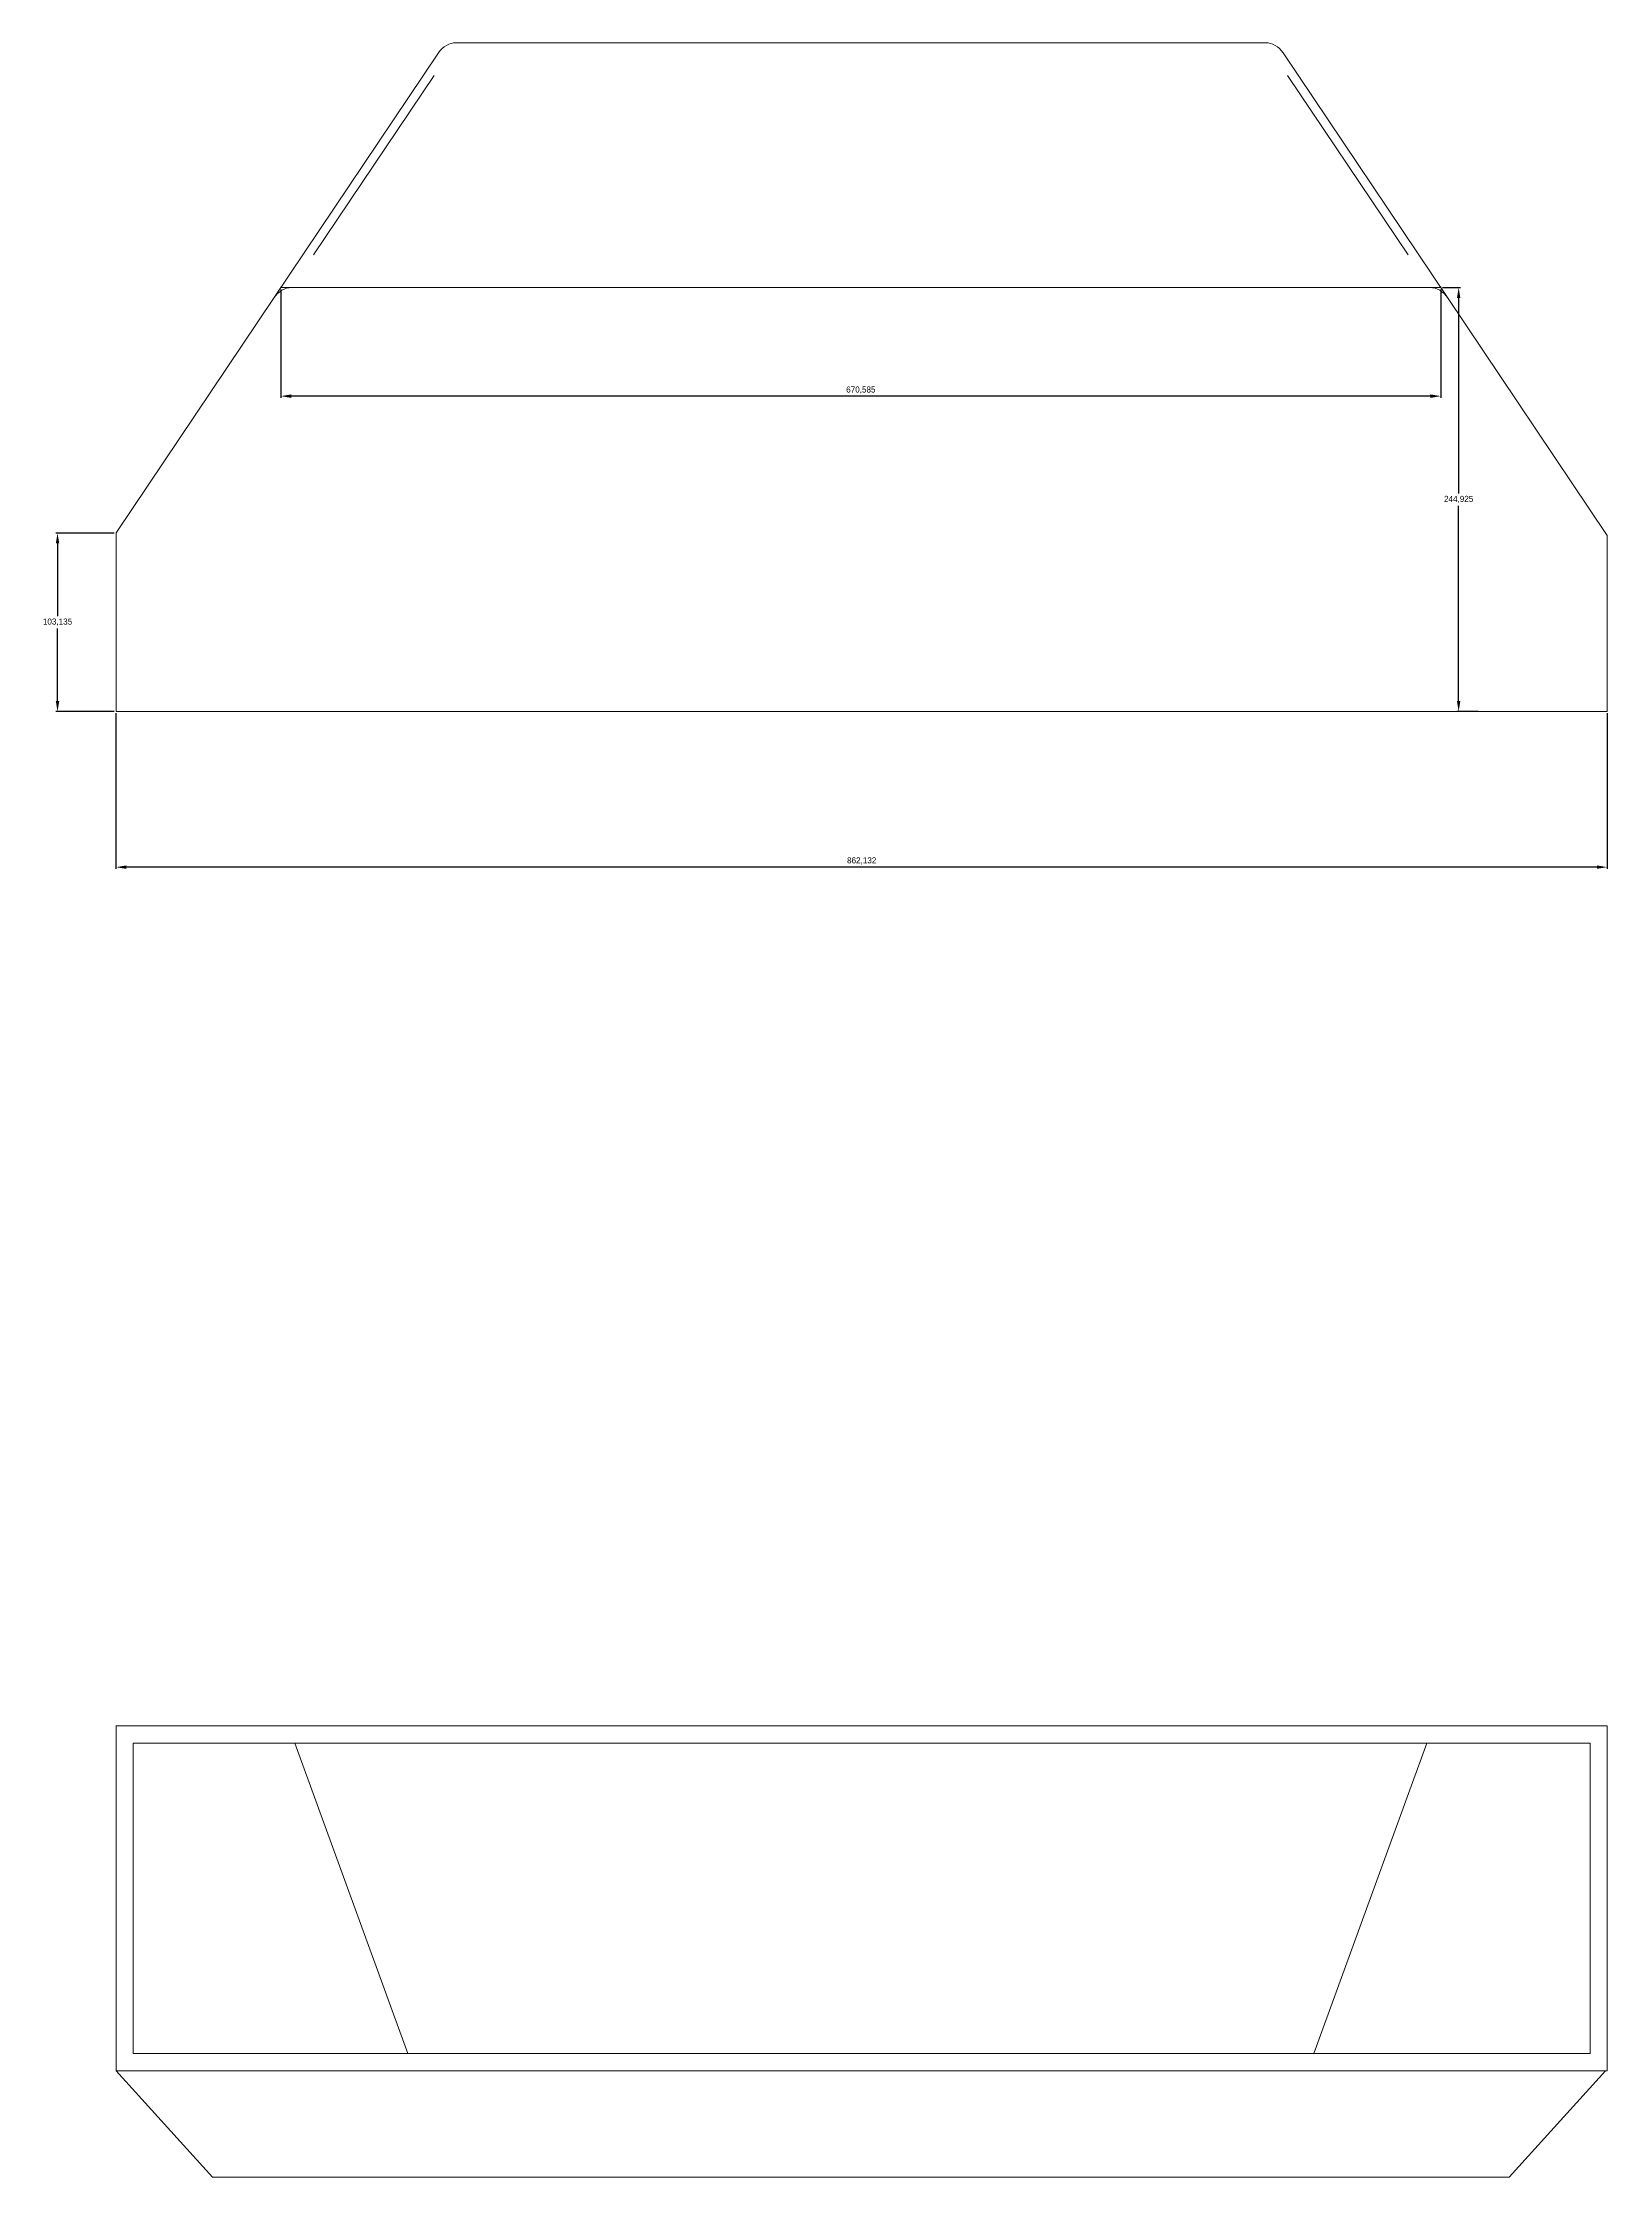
# Model space of a CAD drawing. Header units: millimetres. Extents: x 2263 to 6070, y 2876 to 5287.
# Drawn here: x 3186 to 4091, y 2876 to 4109 of the extents above; entities that cross this region are included whole.
import ezdxf

# ---------------------------------------------------------------- set-up
doc = ezdxf.new("R2010")
doc.units = ezdxf.units.MM
doc.header["$PDSIZE"] = -1
doc.dimstyles.new('ISO-25', dxfattribs={"dimtxt": 2.5, "dimasz": 2.5, "dimexe": 1.25, "dimexo": 0.625, "dimtad": 1, "dimtxsty": 'Standard', "dimcen": 2.5, "dimadec": 0, "dimazin": 0, "dimtfac": 1, "dimtmove": 0, "dimatfit": 3, "dimfxl": 1, "dimarcsym": 0})

# ---------------------------------------------------------------- blocks, each defined once
blk = doc.blocks.new('*D1')
at = {"color": 0, "lineweight": -2}
for p, q in [((3228.7, 3721.7), (3228.7, 3631.7)), ((4090.8, 3721.7), (4090.8, 3631.7)), ((4084.8, 3632.7), (3234.7, 3632.7))]:
    blk.add_line(p, q, dxfattribs=at)
at = {"color": 0}
for points in [[(3234.7, 3633.7), (3234.7, 3631.7), (3228.7, 3632.7)], [(4084.8, 3633.7), (4084.8, 3631.7), (4090.8, 3632.7)]]:
    blk.add_solid(points, dxfattribs=at)
at = {"layer": 'Defpoints', "color": 0}
for p in [(3228.7, 3722.7), (4090.8, 3722.7), (3228.7, 3632.7)]:
    blk.add_point(p, dxfattribs=at)
at = {"color": 0, "insert": (3659.8, 3636.3), "char_height": 3.5, "attachment_point": 5}
blk.add_mtext('862,132', dxfattribs=at)
blk = doc.blocks.new('*D2')
at = {"color": 0, "lineweight": -2}
for p, q in [((3227.7, 3825.8), (3193.9, 3825.8)), ((3194.9, 3819.8), (3194.9, 3777.8)), ((3194.9, 3728.7), (3194.9, 3770.7)), ((3227.7, 3722.7), (3193.9, 3722.7))]:
    blk.add_line(p, q, dxfattribs=at)
at = {"color": 0}
for points in [[(3193.9, 3819.8), (3195.9, 3819.8), (3194.9, 3825.8)], [(3193.9, 3728.7), (3195.9, 3728.7), (3194.9, 3722.7)]]:
    blk.add_solid(points, dxfattribs=at)
at = {"layer": 'Defpoints', "color": 0}
for p in [(3194.9, 3825.8), (3228.7, 3825.8), (3228.7, 3722.7)]:
    blk.add_point(p, dxfattribs=at)
at = {"color": 0, "insert": (3194.9, 3774.3), "char_height": 3.5, "attachment_point": 5}
blk.add_mtext('103,135', dxfattribs=at)
blk = doc.blocks.new('*D3')
at = {"color": 0, "lineweight": -2}
for p, q in [((3995.6, 3967.6), (4005.9, 3967.6)), ((4004.9, 3961.6), (4004.9, 3848.7)), ((4004.9, 3728.7), (4004.9, 3841.6)), ((4016.2, 3722.7), (4003.9, 3722.7))]:
    blk.add_line(p, q, dxfattribs=at)
at = {"color": 0}
for points in [[(4003.9, 3961.6), (4005.9, 3961.6), (4004.9, 3967.6)], [(4003.9, 3728.7), (4005.9, 3728.7), (4004.9, 3722.7)]]:
    blk.add_solid(points, dxfattribs=at)
at = {"layer": 'Defpoints', "color": 0}
for p in [(3994.6, 3967.6), (4004.9, 3722.7), (4017.2, 3722.7)]:
    blk.add_point(p, dxfattribs=at)
at = {"color": 0, "insert": (4004.9, 3845.2), "char_height": 3.5, "attachment_point": 5}
blk.add_mtext('244,925', dxfattribs=at)
blk = doc.blocks.new('*D4')
at = {"color": 0, "lineweight": -2}
for p, q in [((3324, 3966.6), (3324, 3903.9)), ((3994.6, 3966.6), (3994.6, 3903.9)), ((3988.6, 3904.9), (3330, 3904.9))]:
    blk.add_line(p, q, dxfattribs=at)
at = {"color": 0}
for points in [[(3330, 3905.9), (3330, 3903.9), (3324, 3904.9)], [(3988.6, 3905.9), (3988.6, 3903.9), (3994.6, 3904.9)]]:
    blk.add_solid(points, dxfattribs=at)
at = {"layer": 'Defpoints', "color": 0}
for p in [(3324, 3967.6), (3994.6, 3967.6), (3324, 3904.9)]:
    blk.add_point(p, dxfattribs=at)
at = {"color": 0, "insert": (3659.3, 3908.4), "char_height": 3.5, "attachment_point": 5}
blk.add_mtext('670,585', dxfattribs=at)

msp = doc.modelspace()

# ---------------------------------------------------------------- linework, layer by layer
at = {"color": 7, "linetype": 'Continuous', "lineweight": 15}
for p, q in [((3425.2717, 4109.1664), (3893.3178, 4109.1664)), ((3320.1038, 3961.8122), (3415.2313, 4103.3656)), ((3903.3582, 4103.3656), (3998.4857, 3961.8122)), ((3228.7156, 3825.8231), (3320.1038, 3961.8122)), ((3324.002, 3967.6129), (3994.5875, 3967.6129)), ((3998.4857, 3961.8122), (4090.848, 3824.3735)), ((3228.7156, 3825.8231), (3228.7156, 3722.6883)), ((4090.848, 3722.6883), (4090.848, 3824.3735)), ((4090.848, 3722.6883), (3228.7156, 3722.6883)), ((4090.848, 3136.3962), (3228.7156, 3136.3962)), ((3228.7156, 3136.3962), (3228.7156, 2937.1039)), ((4090.848, 2937.1039), (4090.848, 3136.3962)), ((3238.7156, 3126.3962), (3238.7156, 2947.1039)), ((4080.848, 3126.3962), (3238.7156, 3126.3962)), ((3397.4602, 2947.1039), (3332.0518, 3126.3962)), ((3986.5376, 3126.3962), (3921.1293, 2947.1039)), ((4080.848, 2947.1039), (4080.848, 3126.3962)), ((3228.7156, 2937.1039), (4090.848, 2937.1039)), ((3228.7156, 2937.1027), (3228.7156, 2937.1039)), ((3228.7156, 2937.1027), (3228.8745, 2937.1027)), ((4089.715, 2937.1027), (3228.8745, 2937.1027)), ((3284.5741, 2875.64), (3228.8745, 2937.1027)), ((3238.7156, 2947.1039), (4080.848, 2947.1039)), ((4034.0153, 2875.64), (4089.715, 2937.1027)), ((4090.848, 2937.1027), (4089.715, 2937.1027)), ((4090.848, 2937.1027), (4090.848, 2937.1039)), ((4034.0153, 2875.64), (3284.5741, 2875.64)), ((3928.8462, 2875.5309), (3389.7393, 2875.5309))]:
    msp.add_line(p, q, dxfattribs=at)
at = {"color": 8, "linetype": 'Continuous', "lineweight": 15}
for p, q in [((3412.5602, 4090.2511), (3342.8557, 3986.5282)), ((3975.7337, 3986.5282), (3906.0293, 4090.2511))]:
    msp.add_line(p, q, dxfattribs=at)
at = {"color": 7, "linetype": 'Continuous', "lineweight": 15}
for centre, major_axis, ratio, start_param, end_param in [((3423.5312, 4097.7879), (-6.6649, -9.9176), 0.836890967, 3.65391545, 4.712388981), ((3895.0583, 4097.7879), (-6.6649, 9.9176), 0.836890967, 4.712388979, 5.770862511), ((3328.4037, 3956.2345), (-6.6649, -9.9176), 0.836890967, 3.653915451, 4.71238898), ((3990.1858, 3956.2345), (-6.6649, 9.9176), 0.836890967, 4.712388975, 5.77086251), ((3389.7393, 2878.0309), (0, 2.5), 0.672025723, 2.845180274, 3.141592654), ((3928.8462, 2878.0309), (0, 2.5), 0.672025723, 3.141592654, 3.438005033)]:
    msp.add_ellipse(centre, major_axis=major_axis, ratio=ratio, start_param=start_param, end_param=end_param, dxfattribs=at)

# ---------------------------------------------------------------- dimensions: what is measured, and where the dimension line sits
for base, p1, p2, picture, middle in [((3324.00199, 3904.86513), (3994.58748, 3967.61294), (3324.00199, 3967.61294), '*D4', (3659.29474, 3908.4308)), ((3228.7156, 3632.7273), (4090.848, 3722.6883), (3228.7156, 3722.6883), '*D1', (3659.7818, 3636.293))]:
    dim = msp.add_linear_dim(base=base, p1=p1, p2=p2, dimstyle='ISO-25', override={"dimtxt": 3.5, "dimasz": 6, "dimexe": 1, "dimexo": 1, "dimgap": 1.524, "dimtih": 1, "dimtoh": 1, "dimdec": 3, "dimzin": 0, "dimadec": 2, "dimtdec": 3, "dimtzin": 0})
    dim.commit()
    dim.dimension.update_dxf_attribs({"geometry": picture, "text_midpoint": middle})
for base, p1, p2, picture, middle in [((4004.9259, 3722.6883), (3994.5875, 3967.6129), (4017.2205, 3722.6883), '*D3', (4004.9259, 3845.1506)), ((3194.9293, 3825.8231), (3228.7156, 3722.6883), (3228.7156, 3825.8231), '*D2', (3194.9293, 3774.2557))]:
    dim = msp.add_linear_dim(base=base, p1=p1, p2=p2, angle=90, dimstyle='ISO-25', override={"dimtxt": 3.5, "dimasz": 6, "dimexe": 1, "dimexo": 1, "dimgap": 1.524, "dimtih": 1, "dimtoh": 1, "dimdec": 3, "dimzin": 0, "dimadec": 2, "dimtdec": 3, "dimtzin": 0})
    dim.commit()
    dim.dimension.update_dxf_attribs({"geometry": picture, "text_midpoint": middle})

doc.saveas('drawing.dxf')
